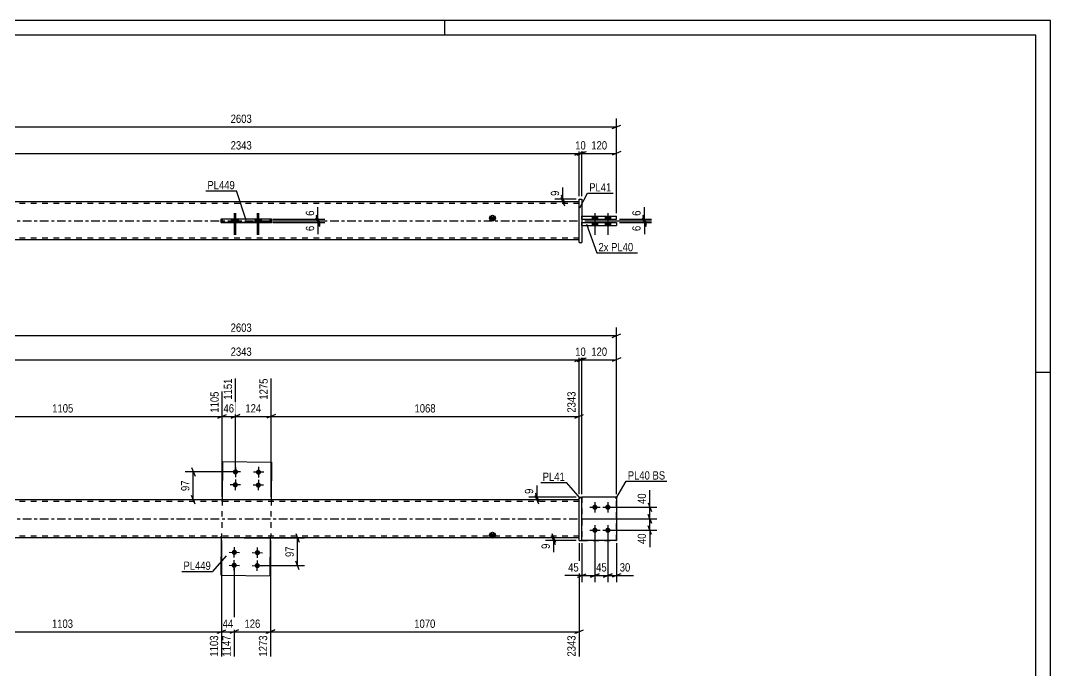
# Model space of a CAD drawing. Header units: millimetres. Extents: x 0 to 594, y 0 to 420.
# Drawn here: x 236.9 to 594, y 194.7 to 420 of the extents above; entities that cross this region are included whole.
import ezdxf

# ---------------------------------------------------------------- set-up
doc = ezdxf.new("R2010")
doc.units = ezdxf.units.MM
doc.linetypes.add('DXK_LINE_DOT2', pattern=[3.9198, 1.9599, -1.9599])
doc.linetypes.add('DXK_LINE_DOT3', pattern=[5.9187, 2.979, -0.9799, 0.9799, -0.9799])
doc.styles.add('Arial Narrow', font='ARIALN.TTF', dxfattribs={"height": 0.2})

# ---------------------------------------------------------------- blocks, each defined once
blk = doc.blocks.new('Unknown-581589913-1129')
at = {"color": 5, "linetype": 'Continuous'}
for p, q in [((594, 420), (0, 420)), ((384, 415), (384, 420)), ((594, 0), (594, 420)), ((589, 415), (5, 415)), ((589, 5), (589, 415)), ((594, 298), (589, 298))]:
    blk.add_line(p, q, dxfattribs=at)
blk = doc.blocks.new('Bolt-581589913-1689 - 1671')
at = {"linetype": 'Continuous'}
for points in [[(310.1, 235.63, -1), (311.9, 235.61, -1)], [(318.1, 235.53, -1), (319.9, 235.5, -1)], [(310.04, 231.14, -1), (311.84, 231.11, -1)], [(318.04, 231.03, -1), (319.84, 231, -1)]]:
    blk.add_hatch(color=1, dxfattribs=at).paths.add_polyline_path(points)
at = {"color": 1, "linetype": 'Continuous'}
for p, q in [((310.98, 233.82), (311.03, 237.42)), ((318.98, 233.72), (319.03, 237.32)), ((309.2, 235.65), (312.8, 235.6)), ((310.92, 229.32), (310.97, 232.92)), ((317.2, 235.54), (320.8, 235.49)), ((318.92, 229.22), (318.97, 232.82)), ((309.14, 231.15), (312.74, 231.1)), ((317.14, 231.04), (320.74, 230.99))]:
    blk.add_line(p, q, dxfattribs=at)
blk = doc.blocks.new('Part-581589913-1677 - 1671')
at = {"linetype": 'Continuous'}
blk.add_hatch(color=2, dxfattribs=at).paths.add_polyline_path([(400.53, 240.67), (399.73, 242.07), (401.33, 242.07)])
at = {"color": 2, "linetype": 'Continuous'}
for p, q in [((430.53, 253.87), (196.23, 253.87)), ((430.53, 240.67), (196.23, 240.67)), ((400.53, 240.67), (399.73, 242.07)), ((399.73, 242.07), (401.33, 242.07)), ((401.33, 242.07), (400.53, 240.67))]:
    blk.add_line(p, q, dxfattribs=at)
at = {"color": 7, "linetype": 'DXK_LINE_DOT2'}
for p, q in [((196.23, 253.87), (196.23, 240.67)), ((306.64, 253.87), (306.64, 253.27)), ((323.85, 253.87), (323.85, 253.27)), ((430.53, 240.67), (430.53, 253.87)), ((430.53, 253.27), (196.23, 253.27)), ((430.53, 241.27), (196.23, 241.27)), ((306.47, 240.67), (306.47, 241.27)), ((323.68, 240.67), (323.68, 241.27))]:
    blk.add_line(p, q, dxfattribs=at)
at = {"color": 7, "linetype": 'DXK_LINE_DOT3'}
blk.add_line((196.23, 247.27), (430.53, 247.27), dxfattribs=at)
at = {"color": 2, "linetype": 'Continuous'}
blk.add_circle((400.53, 241.57), 1, dxfattribs=at)
blk = doc.blocks.new('Bolt-581589913-1690 - 1671')
at = {"linetype": 'Continuous'}
for points in [[(312.28, 263.51, -1), (310.48, 263.53, -1)], [(320.27, 263.4, -1), (318.48, 263.43, -1)], [(312.22, 259.01, -1), (310.42, 259.04, -1)], [(320.21, 258.9, -1), (318.41, 258.93, -1)]]:
    blk.add_hatch(color=1, dxfattribs=at).paths.add_polyline_path(points)
at = {"color": 1, "linetype": 'Continuous'}
for p, q in [((311.4, 265.32), (311.35, 261.72)), ((319.4, 265.22), (319.35, 261.62)), ((313.18, 263.5), (309.58, 263.55)), ((311.34, 260.82), (311.29, 257.22)), ((321.17, 263.39), (317.58, 263.44)), ((319.34, 260.72), (319.29, 257.12)), ((313.12, 259), (309.52, 259.05)), ((321.11, 258.89), (317.51, 258.94))]:
    blk.add_line(p, q, dxfattribs=at)
blk = doc.blocks.new('Part-581589913-1682 - 1671')
at = {"color": 2, "linetype": 'Continuous'}
for p, q in [((443.53, 254.77), (431.53, 254.77)), ((443.53, 254.77), (443.53, 239.77)), ((443.53, 239.77), (431.53, 239.77))]:
    blk.add_line(p, q, dxfattribs=at)
at = {"color": 7, "linetype": 'DXK_LINE_DOT2'}
blk.add_line((431.53, 254.77), (431.53, 239.77), dxfattribs=at)
blk = doc.blocks.new('Bolt-581589913-1692 - 1671')
at = {"linetype": 'Continuous'}
for points in [[(436.03, 252.17, -1), (436.03, 250.37, -1)], [(440.53, 252.17, -1), (440.53, 250.37, -1)], [(436.03, 244.17, -1), (436.03, 242.37, -1)], [(440.53, 244.17, -1), (440.53, 242.37, -1)]]:
    blk.add_hatch(color=1, dxfattribs=at).paths.add_polyline_path(points)
at = {"color": 1, "linetype": 'Continuous'}
for p, q in [((434.23, 251.27), (437.83, 251.27)), ((436.03, 253.07), (436.03, 249.47)), ((438.73, 251.27), (442.33, 251.27)), ((440.53, 253.07), (440.53, 249.47)), ((434.23, 243.27), (437.83, 243.27)), ((436.03, 245.07), (436.03, 241.47)), ((438.73, 243.27), (442.33, 243.27)), ((440.53, 245.07), (440.53, 241.47))]:
    blk.add_line(p, q, dxfattribs=at)
blk = doc.blocks.new('Part-581589913-1697 - 1671')
at = {"color": 2, "linetype": 'Continuous'}
for p, q in [((306.92, 267.08), (306.75, 253.87)), ((306.92, 267.08), (323.92, 266.86)), ((323.92, 266.86), (323.75, 253.87)), ((306.4, 227.68), (306.57, 240.67)), ((323.39, 227.46), (323.57, 240.67)), ((306.4, 227.68), (323.39, 227.46))]:
    blk.add_line(p, q, dxfattribs=at)
at = {"color": 7, "linetype": 'DXK_LINE_DOT2'}
for p, q in [((306.75, 253.87), (306.57, 240.67)), ((323.75, 253.87), (323.57, 240.67))]:
    blk.add_line(p, q, dxfattribs=at)
blk = doc.blocks.new('Part-581589913-1713 - 1671')
at = {"color": 2, "linetype": 'Continuous'}
for p, q in [((430.53, 254.77), (431.53, 254.77)), ((430.53, 239.77), (430.53, 254.77)), ((431.53, 239.77), (431.53, 254.77)), ((430.53, 239.77), (430.53, 239.77)), ((430.53, 239.77), (431.53, 239.77))]:
    blk.add_line(p, q, dxfattribs=at)
at = {"color": 7, "linetype": 'DXK_LINE_DOT2'}
for p, q in [((430.53, 254.77), (431.53, 254.77)), ((430.53, 239.77), (431.53, 239.77))]:
    blk.add_line(p, q, dxfattribs=at)
blk = doc.blocks.new('Part-581589913-1718 - 1671')
at = {"color": 7, "linetype": 'DXK_LINE_DOT2'}
for p, q in [((443.53, 254.77), (431.53, 254.77)), ((431.53, 254.77), (431.53, 239.77)), ((443.53, 239.77), (443.53, 254.77)), ((431.53, 239.77), (443.53, 239.77))]:
    blk.add_line(p, q, dxfattribs=at)
blk = doc.blocks.new('Part-581589913-1455 - 1366')
at = {"linetype": 'Continuous'}
blk.add_hatch(color=2, dxfattribs=at).paths.add_polyline_path([(400.53, 350.58), (399.73, 351.98), (401.33, 351.98)])
at = {"color": 2, "linetype": 'Continuous'}
for p, q in [((430.53, 357.18), (196.23, 357.18)), ((306.64, 351.28), (323.85, 351.28)), ((306.64, 351.28), (306.64, 349.88)), ((323.68, 351.18), (323.68, 351.28)), ((323.85, 351.28), (323.85, 351.18)), ((400.53, 350.58), (399.73, 351.98)), ((399.73, 351.98), (401.33, 351.98)), ((401.33, 351.98), (400.53, 350.58)), ((323.85, 349.88), (306.64, 349.88)), ((323.68, 349.98), (323.68, 349.88)), ((323.85, 349.98), (323.85, 349.88)), ((430.53, 343.98), (196.23, 343.98))]:
    blk.add_line(p, q, dxfattribs=at)
at = {"color": 7, "linetype": 'DXK_LINE_DOT2'}
for p, q in [((196.23, 343.98), (196.23, 357.18)), ((430.53, 343.98), (430.53, 357.18)), ((430.53, 356.58), (196.23, 356.58)), ((306.47, 351.28), (306.47, 349.88)), ((306.47, 351.28), (306.64, 351.28)), ((323.68, 351.28), (323.68, 349.98)), ((323.85, 351.28), (323.85, 349.98)), ((306.64, 349.88), (306.47, 349.88)), ((430.53, 344.58), (196.23, 344.58))]:
    blk.add_line(p, q, dxfattribs=at)
at = {"color": 7, "linetype": 'DXK_LINE_DOT3'}
blk.add_line((196.23, 350.58), (430.53, 350.58), dxfattribs=at)
at = {"color": 2, "linetype": 'Continuous'}
blk.add_circle((400.53, 351.48), 1, dxfattribs=at)
blk = doc.blocks.new('Bolt-581589913-1369 - 1366')
at = {"linetype": 'Continuous'}
for points in [[(436.93, 352.18), (435.13, 352.18), (435.13, 351.18), (436.93, 351.18)], [(436.93, 352.18), (435.13, 352.18), (435.13, 351.18), (436.93, 351.18)], [(441.43, 352.18), (439.63, 352.18), (439.63, 351.18), (441.43, 351.18)], [(441.43, 352.18), (439.63, 352.18), (439.63, 351.18), (441.43, 351.18)], [(436.93, 349.98), (435.13, 349.98), (435.13, 348.98), (436.93, 348.98)], [(436.93, 349.98), (435.13, 349.98), (435.13, 348.98), (436.93, 348.98)], [(441.43, 349.98), (439.63, 349.98), (439.63, 348.98), (441.43, 348.98)], [(441.43, 349.98), (439.63, 349.98), (439.63, 348.98), (441.43, 348.98)]]:
    blk.add_hatch(color=1, dxfattribs=at).paths.add_polyline_path(points)
at = {"color": 1, "linetype": 'Continuous'}
for p, q in [((435.13, 352.18), (435.13, 351.18)), ((435.13, 352.18), (435.13, 351.18)), ((436.03, 353.18), (436.03, 345.68)), ((436.03, 353.18), (436.03, 345.68)), ((436.93, 352.18), (436.93, 351.18)), ((436.93, 352.18), (436.93, 351.18)), ((439.63, 352.18), (439.63, 351.18)), ((439.63, 352.18), (439.63, 351.18)), ((440.53, 353.18), (440.53, 345.68)), ((440.53, 353.18), (440.53, 345.68)), ((441.43, 352.18), (441.43, 351.18)), ((441.43, 352.18), (441.43, 351.18)), ((435.13, 349.98), (435.13, 348.98)), ((435.13, 349.98), (435.13, 348.98)), ((436.93, 349.98), (436.93, 348.98)), ((436.93, 349.98), (436.93, 348.98)), ((439.63, 349.98), (439.63, 348.98)), ((439.63, 349.98), (439.63, 348.98)), ((441.43, 349.98), (441.43, 348.98)), ((441.43, 349.98), (441.43, 348.98))]:
    blk.add_line(p, q, dxfattribs=at)
blk = doc.blocks.new('Bolt-581589913-1434 - 1366')
at = {"linetype": 'Continuous'}
for points in [[(310.04, 349.98), (311.84, 349.98), (311.84, 351.18), (310.04, 351.18)], [(310.1, 349.98), (311.9, 349.98), (311.9, 351.18), (310.1, 351.18)], [(318.04, 349.98), (319.84, 349.98), (319.84, 351.18), (318.04, 351.18)], [(318.1, 349.98), (319.9, 349.98), (319.9, 351.18), (318.1, 351.18)]]:
    blk.add_hatch(color=1, dxfattribs=at).paths.add_polyline_path(points)
at = {"color": 1, "linetype": 'Continuous'}
for p, q in [((310.04, 351.18), (310.04, 349.98)), ((310.1, 351.18), (310.1, 349.98)), ((310.94, 353.18), (310.94, 345.68)), ((311, 353.18), (311, 345.68)), ((311.84, 351.18), (311.84, 349.98)), ((311.9, 351.18), (311.9, 349.98)), ((318.04, 351.18), (318.04, 349.98)), ((318.1, 351.18), (318.1, 349.98)), ((318.94, 353.18), (318.94, 345.68)), ((319, 353.18), (319, 345.68)), ((319.84, 351.18), (319.84, 349.98)), ((319.9, 351.18), (319.9, 349.98))]:
    blk.add_line(p, q, dxfattribs=at)
blk = doc.blocks.new('Part-581589913-1460 - 1366')
at = {"color": 2, "linetype": 'Continuous'}
for p, q in [((431.53, 349.98), (443.53, 349.98)), ((431.53, 348.98), (431.53, 349.98)), ((431.53, 348.98), (431.53, 348.98)), ((431.53, 348.98), (443.53, 348.98)), ((443.53, 349.98), (443.53, 348.98))]:
    blk.add_line(p, q, dxfattribs=at)
at = {"color": 7, "linetype": 'DXK_LINE_DOT2'}
for p, q in [((431.53, 349.98), (443.53, 349.98)), ((431.53, 348.98), (443.53, 348.98))]:
    blk.add_line(p, q, dxfattribs=at)
blk = doc.blocks.new('Part-581589913-1396 - 1366')
at = {"color": 7, "linetype": 'DXK_LINE_DOT2'}
for p, q in [((306.4, 349.98), (306.4, 351.18)), ((306.64, 351.18), (306.4, 351.18)), ((323.39, 349.98), (323.39, 351.18)), ((306.64, 349.98), (306.4, 349.98))]:
    blk.add_line(p, q, dxfattribs=at)
at = {"color": 2, "linetype": 'Continuous'}
for p, q in [((323.92, 351.18), (306.64, 351.18)), ((306.92, 349.98), (306.92, 351.18)), ((323.92, 351.18), (323.92, 349.98)), ((323.92, 349.98), (306.64, 349.98))]:
    blk.add_line(p, q, dxfattribs=at)
blk = doc.blocks.new('Part-581589913-1432 - 1366')
at = {"color": 2, "linetype": 'Continuous'}
for p, q in [((430.53, 358.08), (430.53, 358.08)), ((430.53, 343.08), (430.53, 358.08)), ((430.53, 358.08), (431.53, 358.08)), ((431.53, 358.08), (431.53, 358.08)), ((431.53, 358.08), (431.53, 343.08)), ((430.53, 343.08), (431.53, 343.08)), ((430.53, 343.08), (430.53, 343.08)), ((431.53, 343.08), (431.53, 343.08))]:
    blk.add_line(p, q, dxfattribs=at)
at = {"color": 7, "linetype": 'DXK_LINE_DOT2'}
for p, q in [((430.53, 358.08), (431.53, 358.08)), ((430.53, 343.08), (431.53, 343.08)), ((431.53, 343.08), (431.53, 343.08))]:
    blk.add_line(p, q, dxfattribs=at)
blk = doc.blocks.new('Bolt-581589913-1435 - 1366')
at = {"linetype": 'Continuous'}
for points in [[(312.22, 351.18), (310.42, 351.18), (310.42, 349.98), (312.22, 349.98)], [(312.28, 351.18), (310.48, 351.18), (310.48, 349.98), (312.28, 349.98)], [(320.21, 351.18), (318.41, 351.18), (318.41, 349.98), (320.21, 349.98)], [(320.27, 351.18), (318.47, 351.18), (318.47, 349.98), (320.27, 349.98)]]:
    blk.add_hatch(color=1, dxfattribs=at).paths.add_polyline_path(points)
at = {"color": 1, "linetype": 'Continuous'}
for p, q in [((310.42, 351.18), (310.42, 349.98)), ((310.48, 351.18), (310.48, 349.98)), ((311.32, 353.18), (311.32, 345.68)), ((311.38, 353.18), (311.38, 345.68)), ((312.22, 351.18), (312.22, 349.98)), ((312.28, 351.18), (312.28, 349.98)), ((318.41, 351.18), (318.41, 349.98)), ((318.47, 351.18), (318.47, 349.98)), ((319.31, 353.18), (319.31, 345.68)), ((319.37, 353.18), (319.37, 345.68)), ((320.21, 351.18), (320.21, 349.98)), ((320.27, 351.18), (320.27, 349.98))]:
    blk.add_line(p, q, dxfattribs=at)
blk = doc.blocks.new('Part-581589913-1465 - 1366')
at = {"color": 2, "linetype": 'Continuous'}
for p, q in [((431.53, 352.18), (443.53, 352.18)), ((431.53, 351.18), (431.53, 352.18)), ((431.53, 351.18), (431.53, 351.18)), ((431.53, 351.18), (443.53, 351.18)), ((443.53, 351.18), (443.53, 352.18))]:
    blk.add_line(p, q, dxfattribs=at)
at = {"color": 7, "linetype": 'DXK_LINE_DOT2'}
for p, q in [((431.53, 352.18), (443.53, 352.18)), ((431.53, 351.18), (443.53, 351.18))]:
    blk.add_line(p, q, dxfattribs=at)
blk = doc.blocks.new('StraightDimension-581589913-3953 - 1671')
at = {"color": 7, "linetype": 'Continuous'}
for p, q in [((296.15, 265.02), (297.35, 262.02)), ((310.38, 263.52), (293.9, 263.52)), ((296.75, 253.87), (296.75, 263.52)), ((305.75, 253.87), (293.9, 253.87)), ((297.35, 252.37), (296.15, 255.37))]:
    blk.add_line(p, q, dxfattribs=at)
at = {"color": 0}
blk.add_wipeout([(296, 261.12), (291.8, 261.12), (291.8, 256.27), (296, 256.27)], dxfattribs=at)
at = {"color": 3, "style": 'Arial Narrow'}
blk.add_text('97', height=2.863, rotation=90.0002, dxfattribs=at).set_placement((295.4, 256.87))
blk = doc.blocks.new('StraightDimension-581589913-2009 - 1671')
at = {"color": 7, "linetype": 'Continuous'}
for p, q in [((431.53, 247.27), (457.49, 247.27)), ((454.49, 248.77), (455.69, 245.77)), ((455.09, 243.27), (455.09, 247.27)), ((441.53, 243.27), (457.49, 243.27)), ((455.69, 241.77), (454.49, 244.77))]:
    blk.add_line(p, q, dxfattribs=at)
at = {"color": 0}
blk.add_wipeout([(454.34, 242.74), (450.14, 242.74), (450.14, 237.89), (454.34, 237.89)], dxfattribs=at)
at = {"color": 7, "linetype": 'Continuous'}
blk.add_line((455.09, 243.27), (455.09, 237.36), dxfattribs=at)
blk.add_line((455.09, 243.27), (455.09, 237.36), dxfattribs=at)
at = {"color": 3, "style": 'Arial Narrow'}
blk.add_text('40', height=2.863, rotation=90.0002, dxfattribs=at).set_placement((453.74, 238.49))
blk = doc.blocks.new('StraightDimension-581589913-1928 - 1671')
at = {"color": 7, "linetype": 'Continuous'}
for p, q in [((429.53, 240.67), (418.88, 240.67)), ((429.53, 239.77), (418.88, 239.77)), ((421.13, 242.17), (422.33, 239.17)), ((422.33, 238.27), (421.13, 241.27)), ((421.73, 239.77), (421.73, 240.67))]:
    blk.add_line(p, q, dxfattribs=at)
at = {"color": 0}
blk.add_wipeout([(420.98, 239.24), (416.78, 239.24), (416.78, 236.22), (420.98, 236.22)], dxfattribs=at)
at = {"color": 7, "linetype": 'Continuous'}
blk.add_line((421.73, 239.77), (421.73, 235.69), dxfattribs=at)
blk.add_line((421.73, 239.77), (421.73, 235.69), dxfattribs=at)
at = {"color": 3, "style": 'Arial Narrow'}
blk.add_text('9', height=2.86, rotation=90.0002, dxfattribs=at).set_placement((420.38, 236.82))
blk = doc.blocks.new('StraightDimension-581589913-1947 - 1671')
at = {"color": 7, "linetype": 'Continuous'}
for p, q in [((436.03, 242.27), (436.03, 225.22)), ((440.53, 242.27), (440.53, 225.22)), ((434.53, 227.02), (437.53, 228.22)), ((436.03, 227.62), (440.53, 227.62)), ((442.03, 228.22), (439.03, 227.02))]:
    blk.add_line(p, q, dxfattribs=at)
at = {"color": 0}
blk.add_wipeout([(440.71, 228.37), (440.71, 232.57), (435.85, 232.57), (435.85, 228.37)], dxfattribs=at)
at = {"color": 3, "style": 'Arial Narrow'}
blk.add_text('45', height=2.863, dxfattribs=at).set_placement((436.45, 228.97))
blk = doc.blocks.new('StraightDimension-581589913-2028 - 1671')
at = {"color": 7, "linetype": 'Continuous'}
for p, q in [((429.53, 254.77), (413.11, 254.77)), ((429.53, 253.87), (413.11, 253.87)), ((415.36, 256.27), (416.56, 253.27)), ((416.56, 252.37), (415.36, 255.37)), ((415.96, 253.87), (415.96, 254.77))]:
    blk.add_line(p, q, dxfattribs=at)
at = {"color": 0}
blk.add_wipeout([(415.21, 258.32), (411.01, 258.32), (411.01, 255.29), (415.21, 255.29)], dxfattribs=at)
at = {"color": 7, "linetype": 'Continuous'}
blk.add_line((415.96, 254.77), (415.96, 258.85), dxfattribs=at)
blk.add_line((415.96, 254.77), (415.96, 258.85), dxfattribs=at)
at = {"color": 3, "style": 'Arial Narrow'}
blk.add_text('9', height=2.86, rotation=90.0002, dxfattribs=at).set_placement((414.61, 255.89))
blk = doc.blocks.new('StraightDimension-581589913-2862 - 1671')
at = {"color": 7, "linetype": 'Continuous'}
for p, q in [((311.38, 264.52), (311.38, 295.87)), ((323.75, 254.87), (323.75, 295.87)), ((309.88, 282.16), (312.88, 283.36)), ((311.38, 282.76), (323.75, 282.76)), ((325.25, 283.36), (322.25, 282.16))]:
    blk.add_line(p, q, dxfattribs=at)
at = {"color": 0}
blk.add_wipeout([(320.9, 283.51), (320.9, 287.71), (314.22, 287.71), (314.22, 283.51)], dxfattribs=at)
at = {"color": 0, "linetype": 'Continuous'}
blk.add_wipeout([(323.15, 296.47), (318.95, 296.47), (318.95, 287.96), (323.15, 287.96)], dxfattribs=at)
at = {"color": 3, "linetype": 'Continuous', "style": 'Arial Narrow'}
blk.add_text('1275', height=2.863, rotation=90.0002, dxfattribs=at).set_placement((322.55, 288.56))
at = {"color": 3, "style": 'Arial Narrow'}
blk.add_text('124', height=2.863, dxfattribs=at).set_placement((314.82, 284.11))
blk = doc.blocks.new('StraightDimension-581589913-1728 - 1671')
at = {"color": 7, "linetype": 'Continuous'}
for p, q in [((184.73, 311.35), (181.73, 310.15)), ((183.23, 255.77), (183.23, 313.6)), ((183.23, 310.75), (443.53, 310.75)), ((442.03, 310.15), (445.03, 311.35)), ((443.53, 255.77), (443.53, 313.6))]:
    blk.add_line(p, q, dxfattribs=at)
at = {"color": 0}
blk.add_wipeout([(317.64, 311.5), (317.64, 315.7), (309.12, 315.7), (309.12, 311.5)], dxfattribs=at)
at = {"color": 3, "style": 'Arial Narrow'}
blk.add_text('2603', height=2.863, dxfattribs=at).set_placement((309.72, 312.1))
blk = doc.blocks.new('StraightDimension-581589913-4432 - 1671')
at = {"color": 7, "linetype": 'Continuous'}
for p, q in [((431.53, 255.77), (431.53, 305.27)), ((443.53, 255.77), (443.53, 305.27)), ((430.03, 301.82), (433.03, 303.02)), ((431.53, 302.42), (443.53, 302.42)), ((445.03, 303.02), (442.03, 301.82))]:
    blk.add_line(p, q, dxfattribs=at)
at = {"color": 0}
blk.add_wipeout([(440.87, 303.17), (440.87, 307.37), (434.19, 307.37), (434.19, 303.17)], dxfattribs=at)
at = {"color": 3, "style": 'Arial Narrow'}
blk.add_text('120', height=2.863, dxfattribs=at).set_placement((434.79, 303.77))
blk = doc.blocks.new('StraightDimension-581589913-1830 - 1671')
at = {"color": 7, "linetype": 'Continuous'}
for p, q in [((323.57, 239.67), (323.57, 199.48)), ((430.53, 238.77), (430.53, 199.48)), ((325.07, 208.69), (322.07, 207.49)), ((323.57, 208.09), (430.53, 208.09)), ((429.03, 207.49), (432.03, 208.69))]:
    blk.add_line(p, q, dxfattribs=at)
at = {"color": 0}
blk.add_wipeout([(381.31, 208.84), (381.31, 213.04), (372.79, 213.04), (372.79, 208.84)], dxfattribs=at)
at = {"color": 0, "linetype": 'Continuous'}
blk.add_wipeout([(429.93, 207.39), (425.73, 207.39), (425.73, 198.88), (429.93, 198.88)], dxfattribs=at)
at = {"color": 3, "style": 'Arial Narrow'}
blk.add_text('1070', height=2.863, dxfattribs=at).set_placement((373.39, 209.44))
at = {"color": 3, "linetype": 'Continuous', "style": 'Arial Narrow'}
blk.add_text('2343', height=2.863, rotation=90.0002, dxfattribs=at).set_placement((429.33, 199.48))
blk = doc.blocks.new('StraightDimension-581589913-1842 - 1671')
at = {"color": 7, "linetype": 'Continuous'}
for p, q in [((323.57, 239.67), (323.57, 199.48)), ((310.94, 230.12), (310.94, 199.48)), ((312.44, 208.69), (309.44, 207.49)), ((310.94, 208.09), (323.57, 208.09)), ((322.07, 207.49), (325.07, 208.69))]:
    blk.add_line(p, q, dxfattribs=at)
at = {"color": 0}
blk.add_wipeout([(320.6, 208.84), (320.6, 213.04), (313.91, 213.04), (313.91, 208.84)], dxfattribs=at)
at = {"color": 3, "style": 'Arial Narrow'}
blk.add_text('126', height=2.863, dxfattribs=at).set_placement((314.51, 209.44))
at = {"color": 0, "linetype": 'Continuous'}
blk.add_wipeout([(322.97, 207.39), (318.77, 207.39), (318.77, 198.88), (322.97, 198.88)], dxfattribs=at)
at = {"color": 3, "linetype": 'Continuous', "style": 'Arial Narrow'}
blk.add_text('1273', height=2.863, rotation=90.0002, dxfattribs=at).set_placement((322.37, 199.48))
blk = doc.blocks.new('StraightDimension-581589913-1856 - 1671')
at = {"color": 7, "linetype": 'Continuous'}
for p, q in [((306.57, 239.67), (306.57, 199.48)), ((310.94, 230.12), (310.94, 199.48)), ((305.07, 207.49), (308.07, 208.69)), ((306.57, 208.09), (310.94, 208.09)), ((312.44, 208.69), (309.44, 207.49))]:
    blk.add_line(p, q, dxfattribs=at)
at = {"color": 0}
blk.add_wipeout([(311.18, 208.84), (311.18, 213.04), (306.33, 213.04), (306.33, 208.84)], dxfattribs=at)
at = {"color": 3, "style": 'Arial Narrow'}
blk.add_text('44', height=2.863, dxfattribs=at).set_placement((306.93, 209.44))
at = {"color": 0, "linetype": 'Continuous'}
blk.add_wipeout([(310.34, 207.39), (306.14, 207.39), (306.14, 198.88), (310.34, 198.88)], dxfattribs=at)
at = {"color": 3, "linetype": 'Continuous', "style": 'Arial Narrow'}
blk.add_text('1147', height=2.863, rotation=90.0002, dxfattribs=at).set_placement((309.74, 199.48))
blk = doc.blocks.new('StraightDimension-581589913-1870 - 1671')
at = {"color": 7, "linetype": 'Continuous'}
for p, q in [((306.57, 239.67), (306.57, 199.48)), ((196.23, 238.77), (196.23, 204.96)), ((197.73, 208.69), (194.73, 207.49)), ((196.23, 208.09), (306.57, 208.09)), ((305.07, 207.49), (308.07, 208.69))]:
    blk.add_line(p, q, dxfattribs=at)
at = {"color": 0}
blk.add_wipeout([(255.66, 208.84), (255.66, 213.04), (247.14, 213.04), (247.14, 208.84)], dxfattribs=at)
at = {"color": 0, "linetype": 'Continuous'}
for points in [[(195.63, 207.39), (191.43, 207.39), (191.43, 204.36), (195.63, 204.36)], [(305.97, 207.39), (301.77, 207.39), (301.77, 198.88), (305.97, 198.88)]]:
    blk.add_wipeout(points, dxfattribs=at)
at = {"color": 3, "style": 'Arial Narrow'}
blk.add_text('1103', height=2.863, dxfattribs=at).set_placement((247.74, 209.44))
at = {"color": 3, "linetype": 'Continuous', "style": 'Arial Narrow'}
for s, height, p in [('0', 2.86, (195.03, 204.96)), ('1103', 2.863, (305.37, 199.48))]:
    blk.add_text(s, height=height, rotation=90.0002, dxfattribs=at).set_placement(p)
blk = doc.blocks.new('StraightDimension-581589913-1937 - 1671')
at = {"color": 7, "linetype": 'Continuous'}
for p, q in [((436.03, 242.27), (436.03, 225.22)), ((431.53, 238.77), (431.53, 225.22)), ((430.03, 227.02), (433.03, 228.22)), ((431.53, 227.62), (436.03, 227.62)), ((437.53, 228.22), (434.53, 227.02))]:
    blk.add_line(p, q, dxfattribs=at)
at = {"color": 0}
blk.add_wipeout([(431, 228.37), (431, 232.57), (426.15, 232.57), (426.15, 228.37)], dxfattribs=at)
at = {"color": 7, "linetype": 'Continuous'}
blk.add_line((431.53, 227.62), (425.62, 227.62), dxfattribs=at)
blk.add_line((431.53, 227.62), (425.62, 227.62), dxfattribs=at)
at = {"color": 3, "style": 'Arial Narrow'}
blk.add_text('45', height=2.863, dxfattribs=at).set_placement((426.75, 228.97))
blk = doc.blocks.new('StraightDimension-581589913-1957 - 1671')
at = {"color": 7, "linetype": 'Continuous'}
for p, q in [((440.53, 242.27), (440.53, 225.22)), ((443.53, 238.77), (443.53, 225.22)), ((439.03, 227.02), (442.03, 228.22)), ((440.53, 227.62), (443.53, 227.62)), ((445.03, 228.22), (442.03, 227.02))]:
    blk.add_line(p, q, dxfattribs=at)
at = {"color": 0}
blk.add_wipeout([(448.91, 228.37), (448.91, 232.57), (444.05, 232.57), (444.05, 228.37)], dxfattribs=at)
at = {"color": 7, "linetype": 'Continuous'}
blk.add_line((443.53, 227.62), (449.43, 227.62), dxfattribs=at)
blk.add_line((443.53, 227.62), (449.43, 227.62), dxfattribs=at)
at = {"color": 3, "style": 'Arial Narrow'}
blk.add_text('30', height=2.863, dxfattribs=at).set_placement((444.65, 228.97))
blk = doc.blocks.new('StraightDimension-581589913-1985 - 1671')
at = {"color": 7, "linetype": 'Continuous'}
for p, q in [((314.38, 240.67), (335.31, 240.67)), ((332.31, 242.17), (333.51, 239.17)), ((332.91, 231.02), (332.91, 240.67)), ((333.51, 229.52), (332.31, 232.52)), ((319.94, 231.02), (335.31, 231.02))]:
    blk.add_line(p, q, dxfattribs=at)
at = {"color": 0}
blk.add_wipeout([(332.16, 238.27), (327.96, 238.27), (327.96, 233.41), (332.16, 233.41)], dxfattribs=at)
at = {"color": 3, "style": 'Arial Narrow'}
blk.add_text('97', height=2.863, rotation=90.0002, dxfattribs=at).set_placement((331.56, 234.01))
blk = doc.blocks.new('StraightDimension-581589913-1996 - 1671')
at = {"color": 7, "linetype": 'Continuous'}
for p, q in [((441.53, 251.27), (457.49, 251.27)), ((454.49, 252.77), (455.69, 249.77)), ((455.09, 247.27), (455.09, 251.27)), ((431.53, 247.27), (457.49, 247.27)), ((455.69, 245.77), (454.49, 248.77))]:
    blk.add_line(p, q, dxfattribs=at)
at = {"color": 0}
blk.add_wipeout([(454.34, 256.65), (450.14, 256.65), (450.14, 251.79), (454.34, 251.79)], dxfattribs=at)
at = {"color": 7, "linetype": 'Continuous'}
blk.add_line((455.09, 251.27), (455.09, 257.18), dxfattribs=at)
blk.add_line((455.09, 251.27), (455.09, 257.18), dxfattribs=at)
at = {"color": 3, "style": 'Arial Narrow'}
blk.add_text('40', height=2.863, rotation=90.0002, dxfattribs=at).set_placement((453.74, 252.39))
blk = doc.blocks.new('StraightDimension-581589913-2861 - 1671')
at = {"color": 7, "linetype": 'Continuous'}
for p, q in [((323.75, 254.87), (323.75, 295.87)), ((430.53, 255.77), (430.53, 291.37)), ((325.25, 283.36), (322.25, 282.16)), ((323.75, 282.76), (430.53, 282.76)), ((429.03, 282.16), (432.03, 283.36))]:
    blk.add_line(p, q, dxfattribs=at)
at = {"color": 0, "linetype": 'Continuous'}
blk.add_wipeout([(429.93, 291.97), (425.73, 291.97), (425.73, 283.46), (429.93, 283.46)], dxfattribs=at)
at = {"color": 0}
blk.add_wipeout([(381.39, 283.51), (381.39, 287.71), (372.88, 287.71), (372.88, 283.51)], dxfattribs=at)
at = {"color": 3, "linetype": 'Continuous', "style": 'Arial Narrow'}
blk.add_text('2343', height=2.863, rotation=90.0002, dxfattribs=at).set_placement((429.33, 284.06))
at = {"color": 3, "style": 'Arial Narrow'}
blk.add_text('1068', height=2.863, dxfattribs=at).set_placement((373.48, 284.11))
blk = doc.blocks.new('StraightDimension-581589913-2863 - 1671')
at = {"color": 7, "linetype": 'Continuous'}
for p, q in [((311.38, 264.52), (311.38, 295.87)), ((306.75, 254.87), (306.75, 291.37)), ((305.25, 282.16), (308.25, 283.36)), ((306.75, 282.76), (311.38, 282.76)), ((312.88, 283.36), (309.88, 282.16))]:
    blk.add_line(p, q, dxfattribs=at)
at = {"color": 0}
blk.add_wipeout([(311.49, 283.51), (311.49, 287.71), (306.63, 287.71), (306.63, 283.51)], dxfattribs=at)
at = {"color": 0, "linetype": 'Continuous'}
blk.add_wipeout([(310.78, 296.47), (306.58, 296.47), (306.58, 287.96), (310.78, 287.96)], dxfattribs=at)
at = {"color": 3, "linetype": 'Continuous', "style": 'Arial Narrow'}
blk.add_text('1151', height=2.863, rotation=90.0002, dxfattribs=at).set_placement((310.18, 288.56))
at = {"color": 3, "style": 'Arial Narrow'}
blk.add_text('46', height=2.863, dxfattribs=at).set_placement((307.23, 284.11))
blk = doc.blocks.new('StraightDimension-581589913-4434 - 1671')
at = {"color": 7, "linetype": 'Continuous'}
for p, q in [((196.23, 255.77), (196.23, 305.27)), ((430.53, 255.77), (430.53, 305.27)), ((197.73, 303.02), (194.73, 301.82)), ((196.23, 302.42), (430.53, 302.42)), ((429.03, 301.82), (432.03, 303.02))]:
    blk.add_line(p, q, dxfattribs=at)
at = {"color": 0}
blk.add_wipeout([(317.64, 303.17), (317.64, 307.37), (309.12, 307.37), (309.12, 303.17)], dxfattribs=at)
at = {"color": 3, "style": 'Arial Narrow'}
blk.add_text('2343', height=2.863, dxfattribs=at).set_placement((309.72, 303.77))
blk = doc.blocks.new('StraightDimension-581589913-2864 - 1671')
at = {"color": 7, "linetype": 'Continuous'}
for p, q in [((306.75, 254.87), (306.75, 291.37)), ((196.23, 254.87), (196.23, 285.89)), ((197.73, 283.36), (194.73, 282.16)), ((196.23, 282.76), (306.75, 282.76)), ((305.25, 282.16), (308.25, 283.36))]:
    blk.add_line(p, q, dxfattribs=at)
at = {"color": 0, "linetype": 'Continuous'}
for points in [[(306.15, 291.97), (301.95, 291.97), (301.95, 283.46), (306.15, 283.46)], [(195.63, 286.49), (191.43, 286.49), (191.43, 283.46), (195.63, 283.46)]]:
    blk.add_wipeout(points, dxfattribs=at)
at = {"color": 0}
blk.add_wipeout([(255.75, 283.51), (255.75, 287.71), (247.23, 287.71), (247.23, 283.51)], dxfattribs=at)
at = {"color": 3, "linetype": 'Continuous', "style": 'Arial Narrow'}
for s, height, p in [('1105', 2.863, (305.55, 284.06)), ('0', 2.86, (195.03, 284.06))]:
    blk.add_text(s, height=height, rotation=90.0002, dxfattribs=at).set_placement(p)
at = {"color": 3, "style": 'Arial Narrow'}
blk.add_text('1105', height=2.863, dxfattribs=at).set_placement((247.83, 284.11))
blk = doc.blocks.new('StraightDimension-581589913-4433 - 1671')
at = {"color": 7, "linetype": 'Continuous'}
for p, q in [((430.53, 255.77), (430.53, 305.27)), ((431.53, 255.77), (431.53, 305.27)), ((429.03, 301.82), (432.03, 303.02)), ((433.03, 303.02), (430.03, 301.82)), ((430.53, 302.42), (431.53, 302.42))]:
    blk.add_line(p, q, dxfattribs=at)
at = {"color": 0}
blk.add_wipeout([(433.46, 303.17), (433.46, 307.37), (428.6, 307.37), (428.6, 303.17)], dxfattribs=at)
at = {"color": 3, "style": 'Arial Narrow'}
blk.add_text('10', height=2.863, dxfattribs=at).set_placement((429.2, 303.77))
blk = doc.blocks.new('StraightDimension-581589913-1594 - 1366')
at = {"color": 7, "linetype": 'Continuous'}
for p, q in [((431.53, 359.08), (431.53, 376.81)), ((443.53, 353.18), (443.53, 376.81)), ((430.03, 373.36), (433.03, 374.56)), ((431.53, 373.96), (443.53, 373.96)), ((445.03, 374.56), (442.03, 373.36))]:
    blk.add_line(p, q, dxfattribs=at)
at = {"color": 0}
blk.add_wipeout([(440.87, 374.71), (440.87, 378.91), (434.19, 378.91), (434.19, 374.71)], dxfattribs=at)
at = {"color": 3, "style": 'Arial Narrow'}
blk.add_text('120', height=2.863, dxfattribs=at).set_placement((434.79, 375.31))
blk = doc.blocks.new('StraightDimension-581589913-1605 - 1366')
at = {"color": 7, "linetype": 'Continuous'}
for p, q in [((429.53, 358.08), (422.1, 358.08)), ((429.53, 357.18), (422.1, 357.18)), ((424.35, 359.58), (425.55, 356.58)), ((425.55, 355.68), (424.35, 358.68)), ((424.95, 357.18), (424.95, 358.08))]:
    blk.add_line(p, q, dxfattribs=at)
at = {"color": 0}
blk.add_wipeout([(424.2, 361.64), (420, 361.64), (420, 358.61), (424.2, 358.61)], dxfattribs=at)
at = {"color": 7, "linetype": 'Continuous'}
blk.add_line((424.95, 358.08), (424.95, 362.16), dxfattribs=at)
blk.add_line((424.95, 358.08), (424.95, 362.16), dxfattribs=at)
at = {"color": 3, "style": 'Arial Narrow'}
blk.add_text('9', height=2.86, rotation=90.0002, dxfattribs=at).set_placement((423.6, 359.21))
blk = doc.blocks.new('StraightDimension-581589913-1574 - 1366')
at = {"color": 7, "linetype": 'Continuous'}
for p, q in [((196.23, 359.08), (196.23, 376.81)), ((430.53, 359.08), (430.53, 376.81)), ((197.73, 374.56), (194.73, 373.36)), ((196.23, 373.96), (430.53, 373.96)), ((429.03, 373.36), (432.03, 374.56))]:
    blk.add_line(p, q, dxfattribs=at)
at = {"color": 0}
blk.add_wipeout([(317.64, 374.71), (317.64, 378.91), (309.12, 378.91), (309.12, 374.71)], dxfattribs=at)
at = {"color": 3, "style": 'Arial Narrow'}
blk.add_text('2343', height=2.863, dxfattribs=at).set_placement((309.72, 375.31))
blk = doc.blocks.new('StraightDimension-581589913-1534 - 1366')
at = {"color": 7, "linetype": 'Continuous'}
for p, q in [((324.39, 350.58), (342.4, 350.58)), ((339.4, 352.08), (340.6, 349.08)), ((340.6, 348.48), (339.4, 351.48)), ((340, 349.98), (340, 350.58)), ((324.39, 349.98), (342.4, 349.98))]:
    blk.add_line(p, q, dxfattribs=at)
at = {"color": 0}
blk.add_wipeout([(339.25, 349.46), (335.05, 349.46), (335.05, 346.43), (339.25, 346.43)], dxfattribs=at)
at = {"color": 7, "linetype": 'Continuous'}
blk.add_line((340, 349.98), (340, 345.91), dxfattribs=at)
blk.add_line((340, 349.98), (340, 345.91), dxfattribs=at)
at = {"color": 3, "style": 'Arial Narrow'}
blk.add_text('6', height=2.86, rotation=90.0002, dxfattribs=at).set_placement((338.65, 347.03))
blk = doc.blocks.new('StraightDimension-581589913-1538 - 1366')
at = {"color": 7, "linetype": 'Continuous'}
for p, q in [((324.39, 351.18), (342.4, 351.18)), ((324.39, 350.58), (342.4, 350.58)), ((339.4, 352.68), (340.6, 349.68)), ((340.6, 349.08), (339.4, 352.08)), ((340, 350.58), (340, 351.18))]:
    blk.add_line(p, q, dxfattribs=at)
at = {"color": 0}
blk.add_wipeout([(339.25, 354.74), (335.05, 354.74), (335.05, 351.71), (339.25, 351.71)], dxfattribs=at)
at = {"color": 7, "linetype": 'Continuous'}
blk.add_line((340, 351.18), (340, 355.26), dxfattribs=at)
blk.add_line((340, 351.18), (340, 355.26), dxfattribs=at)
at = {"color": 3, "style": 'Arial Narrow'}
blk.add_text('6', height=2.86, rotation=90.0002, dxfattribs=at).set_placement((338.65, 352.31))
blk = doc.blocks.new('StraightDimension-581589913-1543 - 1366')
at = {"color": 7, "linetype": 'Continuous'}
for p, q in [((183.23, 353.18), (183.23, 386.03)), ((443.53, 353.18), (443.53, 386.03)), ((184.73, 383.78), (181.73, 382.58)), ((183.23, 383.18), (443.53, 383.18)), ((442.03, 382.58), (445.03, 383.78))]:
    blk.add_line(p, q, dxfattribs=at)
at = {"color": 0}
blk.add_wipeout([(317.64, 383.93), (317.64, 388.13), (309.12, 388.13), (309.12, 383.93)], dxfattribs=at)
at = {"color": 3, "style": 'Arial Narrow'}
blk.add_text('2603', height=2.863, dxfattribs=at).set_placement((309.72, 384.53))
blk = doc.blocks.new('StraightDimension-581589913-1584 - 1366')
at = {"color": 7, "linetype": 'Continuous'}
for p, q in [((430.53, 359.08), (430.53, 376.81)), ((431.53, 359.08), (431.53, 376.81)), ((429.03, 373.36), (432.03, 374.56)), ((433.03, 374.56), (430.03, 373.36)), ((430.53, 373.96), (431.53, 373.96))]:
    blk.add_line(p, q, dxfattribs=at)
at = {"color": 0}
blk.add_wipeout([(433.46, 374.71), (433.46, 378.91), (428.6, 378.91), (428.6, 374.71)], dxfattribs=at)
at = {"color": 3, "style": 'Arial Narrow'}
blk.add_text('10', height=2.863, dxfattribs=at).set_placement((429.2, 375.31))
blk = doc.blocks.new('StraightDimension-581589913-1616 - 1366')
at = {"color": 7, "linetype": 'Continuous'}
for p, q in [((432.53, 350.58), (455.62, 350.58)), ((444.53, 351.18), (455.62, 351.18)), ((452.62, 352.68), (453.82, 349.68)), ((453.82, 349.08), (452.62, 352.08)), ((453.22, 350.58), (453.22, 351.18))]:
    blk.add_line(p, q, dxfattribs=at)
at = {"color": 0}
blk.add_wipeout([(452.47, 354.74), (448.27, 354.74), (448.27, 351.71), (452.47, 351.71)], dxfattribs=at)
at = {"color": 7, "linetype": 'Continuous'}
blk.add_line((453.22, 351.18), (453.22, 355.26), dxfattribs=at)
blk.add_line((453.22, 351.18), (453.22, 355.26), dxfattribs=at)
at = {"color": 3, "style": 'Arial Narrow'}
blk.add_text('6', height=2.86, rotation=90.0002, dxfattribs=at).set_placement((451.87, 352.31))
blk = doc.blocks.new('StraightDimension-581589913-1625 - 1366')
at = {"color": 7, "linetype": 'Continuous'}
for p, q in [((432.53, 350.58), (455.62, 350.58)), ((452.62, 352.08), (453.82, 349.08)), ((453.82, 348.48), (452.62, 351.48)), ((453.22, 349.98), (453.22, 350.58)), ((444.53, 349.98), (455.62, 349.98))]:
    blk.add_line(p, q, dxfattribs=at)
at = {"color": 0}
blk.add_wipeout([(452.47, 349.46), (448.27, 349.46), (448.27, 346.43), (452.47, 346.43)], dxfattribs=at)
at = {"color": 7, "linetype": 'Continuous'}
blk.add_line((453.22, 349.98), (453.22, 345.9), dxfattribs=at)
blk.add_line((453.22, 349.98), (453.22, 345.9), dxfattribs=at)
at = {"color": 3, "style": 'Arial Narrow'}
blk.add_text('6', height=2.86, rotation=90.0002, dxfattribs=at).set_placement((451.87, 347.03))
blk = doc.blocks.new('MarkSet-581589913-2087 - 1671')
at = {"color": 0}
blk.add_wipeout([(455.11, 260.86), (455.11, 263.86), (447.43, 263.86), (447.43, 260.86)], dxfattribs=at)
blk.add_wipeout([(455.11, 260.86), (455.11, 263.86), (447.43, 263.86), (447.43, 260.86)], dxfattribs=at)
at = {"color": 30, "linetype": 'Continuous'}
blk.add_line((443.33, 254.19), (446.83, 260.26), dxfattribs=at)
at = {"color": 0}
blk.add_wipeout([(460.39, 260.86), (460.39, 263.86), (456.01, 263.86), (456.01, 260.86)], dxfattribs=at)
blk.add_wipeout([(460.39, 260.86), (460.39, 263.86), (456.01, 263.86), (456.01, 260.86)], dxfattribs=at)
at = {"color": 30, "linetype": 'Continuous'}
blk.add_line((446.83, 260.26), (460.99, 260.26), dxfattribs=at)
at = {"color": 3, "style": 'Arial Narrow'}
for s, p in [('PL40', (447.43, 260.86)), ('BS', (456.01, 260.86))]:
    blk.add_text(s, height=2.863, dxfattribs=at).set_placement(p)
blk = doc.blocks.new('Mark-581589913-1693 - 1671')
at = {"color": 0}
blk.add_wipeout([(302.85, 229.56), (302.85, 232.56), (293.34, 232.56), (293.34, 229.56)], dxfattribs=at)
blk.add_wipeout([(302.85, 229.56), (302.85, 232.56), (293.34, 232.56), (293.34, 229.56)], dxfattribs=at)
at = {"color": 30, "linetype": 'Continuous'}
for p in [(308.21, 234.44), (292.74, 228.96)]:
    blk.add_line(p, (303.45, 228.96), dxfattribs=at)
at = {"color": 3, "style": 'Arial Narrow'}
blk.add_text('PL449', height=2.863, dxfattribs=at).set_placement((293.34, 229.56))
blk = doc.blocks.new('Mark-581589913-4519 - 1671')
at = {"color": 0}
blk.add_wipeout([(425.6, 260.4), (425.6, 263.4), (417.92, 263.4), (417.92, 260.4)], dxfattribs=at)
blk.add_wipeout([(425.6, 260.4), (425.6, 263.4), (417.92, 263.4), (417.92, 260.4)], dxfattribs=at)
at = {"color": 30, "linetype": 'Continuous'}
for p in [(417.32, 259.8), (430.99, 254.24)]:
    blk.add_line(p, (426.2, 259.8), dxfattribs=at)
at = {"color": 3, "style": 'Arial Narrow'}
blk.add_text('PL41', height=2.863, dxfattribs=at).set_placement((417.92, 260.4))
blk = doc.blocks.new('Mark-581589913-1391 - 1366')
at = {"color": 0}
blk.add_wipeout([(311.16, 361.52), (311.16, 364.52), (301.65, 364.52), (301.65, 361.52)], dxfattribs=at)
blk.add_wipeout([(311.16, 361.52), (311.16, 364.52), (301.65, 364.52), (301.65, 361.52)], dxfattribs=at)
at = {"color": 30, "linetype": 'Continuous'}
for p in [(301.05, 360.92), (315.14, 350.75)]:
    blk.add_line(p, (311.76, 360.92), dxfattribs=at)
at = {"color": 3, "style": 'Arial Narrow'}
blk.add_text('PL449', height=2.863, dxfattribs=at).set_placement((301.65, 361.52))
blk = doc.blocks.new('Mark-581589913-1428 - 1366')
at = {"color": 0}
blk.add_wipeout([(441.72, 360.74), (441.72, 363.74), (434.05, 363.74), (434.05, 360.74)], dxfattribs=at)
blk.add_wipeout([(441.72, 360.74), (441.72, 363.74), (434.05, 363.74), (434.05, 360.74)], dxfattribs=at)
at = {"color": 30, "linetype": 'Continuous'}
for p, q in [((430.76, 355.06), (433.45, 360.14)), ((433.45, 360.14), (442.32, 360.14))]:
    blk.add_line(p, q, dxfattribs=at)
at = {"color": 3, "style": 'Arial Narrow'}
blk.add_text('PL41', height=2.863, dxfattribs=at).set_placement((434.05, 360.74))
blk = doc.blocks.new('MarkSet-581589913-1662 - 1366')
at = {"color": 0}
blk.add_wipeout([(440.75, 340.02), (440.75, 343.02), (437.28, 343.02), (437.28, 340.02)], dxfattribs=at)
blk.add_wipeout([(440.75, 340.02), (440.75, 343.02), (437.28, 343.02), (437.28, 340.02)], dxfattribs=at)
at = {"color": 30, "linetype": 'Continuous'}
blk.add_line((433.15, 349.44), (436.68, 339.42), dxfattribs=at)
at = {"color": 0}
blk.add_wipeout([(449.33, 340.02), (449.33, 343.02), (441.65, 343.02), (441.65, 340.02)], dxfattribs=at)
blk.add_wipeout([(449.33, 340.02), (449.33, 343.02), (441.65, 343.02), (441.65, 340.02)], dxfattribs=at)
at = {"color": 30, "linetype": 'Continuous'}
blk.add_line((436.68, 339.42), (450.83, 339.42), dxfattribs=at)
at = {"color": 3, "style": 'Arial Narrow'}
for s, p in [('2x', (437.28, 340.02)), ('PL40', (441.65, 340.02))]:
    blk.add_text(s, height=2.863, dxfattribs=at).set_placement(p)

msp = doc.modelspace()

# ---------------------------------------------------------------- block references
for name in ['Unknown-581589913-1129', 'Part-581589913-1455 - 1366', 'Part-581589913-1432 - 1366', 'Part-581589913-1396 - 1366', 'Bolt-581589913-1434 - 1366', 'Bolt-581589913-1435 - 1366', 'Part-581589913-1465 - 1366', 'Bolt-581589913-1369 - 1366', 'Part-581589913-1460 - 1366', 'Part-581589913-1697 - 1671', 'Bolt-581589913-1690 - 1671', 'Part-581589913-1677 - 1671', 'Part-581589913-1713 - 1671', 'Part-581589913-1682 - 1671', 'Part-581589913-1718 - 1671', 'Bolt-581589913-1692 - 1671', 'Bolt-581589913-1689 - 1671']:
    msp.add_blockref(name, (0, 0))

# ---------------------------------------------------------------- next in the draw order: block references
for name in ['StraightDimension-581589913-1594 - 1366', 'StraightDimension-581589913-1534 - 1366', 'StraightDimension-581589913-3953 - 1671', 'StraightDimension-581589913-2028 - 1671', 'StraightDimension-581589913-2009 - 1671', 'StraightDimension-581589913-1928 - 1671']:
    msp.add_blockref(name, (0, 0))

# ---------------------------------------------------------------- next in the draw order: block references
for name in ['StraightDimension-581589913-1605 - 1366', 'StraightDimension-581589913-1538 - 1366', 'StraightDimension-581589913-2862 - 1671', 'StraightDimension-581589913-1830 - 1671', 'StraightDimension-581589913-1947 - 1671']:
    msp.add_blockref(name, (0, 0))

# ---------------------------------------------------------------- next in the draw order: block references
for name in ['StraightDimension-581589913-1574 - 1366', 'StraightDimension-581589913-1728 - 1671', 'StraightDimension-581589913-1842 - 1671', 'StraightDimension-581589913-1937 - 1671']:
    msp.add_blockref(name, (0, 0))

# ---------------------------------------------------------------- next in the draw order: block references
for name in ['StraightDimension-581589913-1543 - 1366', 'StraightDimension-581589913-4432 - 1671', 'StraightDimension-581589913-2863 - 1671', 'StraightDimension-581589913-1856 - 1671', 'StraightDimension-581589913-1985 - 1671', 'StraightDimension-581589913-1957 - 1671']:
    msp.add_blockref(name, (0, 0))

# ---------------------------------------------------------------- next in the draw order: block references
for name in ['StraightDimension-581589913-1584 - 1366', 'Mark-581589913-1391 - 1366', 'StraightDimension-581589913-1616 - 1366', 'StraightDimension-581589913-1996 - 1671', 'StraightDimension-581589913-1870 - 1671']:
    msp.add_blockref(name, (0, 0))

# ---------------------------------------------------------------- next in the draw order: block references
for name in ['Mark-581589913-1428 - 1366', 'StraightDimension-581589913-1625 - 1366', 'StraightDimension-581589913-2861 - 1671', 'MarkSet-581589913-2087 - 1671', 'Mark-581589913-1693 - 1671']:
    msp.add_blockref(name, (0, 0))

# ---------------------------------------------------------------- next in the draw order: block references
for name in ['MarkSet-581589913-1662 - 1366', 'StraightDimension-581589913-4434 - 1671']:
    msp.add_blockref(name, (0, 0))

# ---------------------------------------------------------------- next in the draw order: block references
for name in ['StraightDimension-581589913-4433 - 1671', 'StraightDimension-581589913-2864 - 1671']:
    msp.add_blockref(name, (0, 0))

# ---------------------------------------------------------------- next in the draw order: block references
msp.add_blockref('Mark-581589913-4519 - 1671', (0, 0))

doc.saveas('drawing.dxf')
